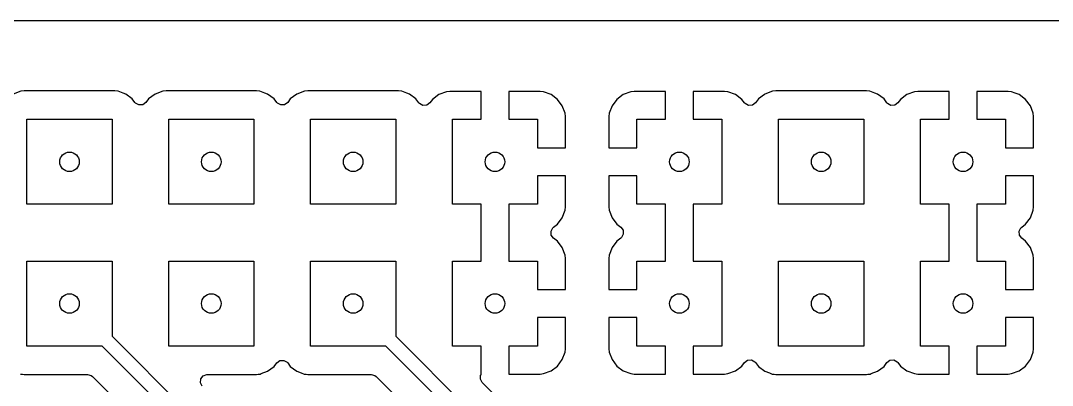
# Model space of a CAD drawing. Extents: x -2.18 to 1.8, y 0.44 to 2.81.
# Drawn here: x -0.974 to -0.247, y 2.557 to 2.815 of the extents above; entities that cross this region are included whole.
import ezdxf

# ---------------------------------------------------------------- set-up
doc = ezdxf.new("R2010")
doc.units = 0
doc.header["$MEASUREMENT"] = 0
doc.layers.add('BLACK', color=7, linetype='CONTINUOUS')

msp = doc.modelspace()

# ---------------------------------------------------------------- linework, layer by layer
at = {"layer": 'BLACK', "linetype": 'CONTINUOUS'}
for p, q in [((-2.1747, 2.81459), (0.99983, 2.81459)), ((-0.9743, 2.76476), (-0.97969, 2.76275)), ((-0.97192, 2.76502), (-0.9743, 2.76476)), ((-0.9743, 2.76476), (-0.9743, 2.76476)), ((-0.97191, 2.76502), (-0.97192, 2.76502)), ((-0.90809, 2.76502), (-0.97191, 2.76502)), ((-0.90808, 2.76502), (-0.90809, 2.76502)), ((-0.9057, 2.76476), (-0.90808, 2.76502)), ((-0.90217, 2.76345), (-0.9057, 2.76476)), ((-0.8743, 2.76476), (-0.87969, 2.76275)), ((-0.87192, 2.76502), (-0.8743, 2.76476)), ((-0.8743, 2.76476), (-0.8743, 2.76476)), ((-0.87191, 2.76502), (-0.87192, 2.76502)), ((-0.80809, 2.76502), (-0.87191, 2.76502)), ((-0.80808, 2.76502), (-0.80809, 2.76502)), ((-0.8057, 2.76476), (-0.80808, 2.76502)), ((-0.80217, 2.76345), (-0.8057, 2.76476)), ((-0.7743, 2.76476), (-0.77969, 2.76275)), ((-0.77192, 2.76502), (-0.7743, 2.76476)), ((-0.7743, 2.76476), (-0.7743, 2.76476)), ((-0.77191, 2.76502), (-0.77192, 2.76502)), ((-0.70809, 2.76502), (-0.77191, 2.76502)), ((-0.70808, 2.76502), (-0.70809, 2.76502)), ((-0.7057, 2.76476), (-0.70808, 2.76502)), ((-0.70217, 2.76345), (-0.7057, 2.76476)), ((-0.67423, 2.76443), (-0.67953, 2.76245)), ((-0.67188, 2.76469), (-0.67423, 2.76443)), ((-0.67423, 2.76443), (-0.67423, 2.76443)), ((-0.64984, 2.76469), (-0.67188, 2.76469)), ((-0.64984, 2.745), (-0.64984, 2.76469)), ((-0.60812, 2.76469), (-0.63016, 2.76469)), ((-0.63016, 2.76469), (-0.63016, 2.745)), ((-0.60577, 2.76443), (-0.60812, 2.76469)), ((-0.60047, 2.76245), (-0.60577, 2.76443)), ((-0.60577, 2.76443), (-0.60577, 2.76443)), ((-0.54423, 2.76443), (-0.54953, 2.76245)), ((-0.54188, 2.76469), (-0.54423, 2.76443)), ((-0.54423, 2.76443), (-0.54423, 2.76443)), ((-0.51984, 2.76469), (-0.54188, 2.76469)), ((-0.51984, 2.745), (-0.51984, 2.76469)), ((-0.47812, 2.76469), (-0.50016, 2.76469)), ((-0.50016, 2.76469), (-0.50016, 2.745)), ((-0.47577, 2.76443), (-0.47812, 2.76469)), ((-0.47047, 2.76245), (-0.47577, 2.76443)), ((-0.47577, 2.76443), (-0.47577, 2.76443)), ((-0.4443, 2.76476), (-0.44969, 2.76275)), ((-0.44192, 2.76502), (-0.4443, 2.76476)), ((-0.4443, 2.76476), (-0.4443, 2.76476)), ((-0.44191, 2.76502), (-0.44192, 2.76502)), ((-0.37809, 2.76502), (-0.44191, 2.76502)), ((-0.37808, 2.76502), (-0.37809, 2.76502)), ((-0.3757, 2.76476), (-0.37808, 2.76502)), ((-0.37217, 2.76345), (-0.3757, 2.76476)), ((-0.34423, 2.76443), (-0.34953, 2.76245)), ((-0.34188, 2.76469), (-0.34423, 2.76443)), ((-0.34423, 2.76443), (-0.34423, 2.76443)), ((-0.31984, 2.76469), (-0.34188, 2.76469)), ((-0.31984, 2.745), (-0.31984, 2.76469)), ((-0.27812, 2.76469), (-0.30016, 2.76469)), ((-0.30016, 2.76469), (-0.30016, 2.745)), ((-0.27577, 2.76443), (-0.27812, 2.76469)), ((-0.27577, 2.76443), (-0.27577, 2.76443)), ((-0.27313, 2.76345), (-0.27577, 2.76443)), ((-0.90031, 2.76275), (-0.90217, 2.76345)), ((-0.8957, 2.7593), (-0.90031, 2.76275)), ((-0.89391, 2.75691), (-0.8957, 2.7593)), ((-0.8957, 2.7593), (-0.8957, 2.7593)), ((-0.8957, 2.7593), (-0.8957, 2.7593)), ((-0.8843, 2.7593), (-0.88609, 2.75691)), ((-0.87969, 2.76275), (-0.8843, 2.7593)), ((-0.80031, 2.76275), (-0.80217, 2.76345)), ((-0.7957, 2.7593), (-0.80031, 2.76275)), ((-0.79391, 2.75691), (-0.7957, 2.7593)), ((-0.7957, 2.7593), (-0.7957, 2.7593)), ((-0.7957, 2.7593), (-0.7957, 2.7593)), ((-0.7843, 2.7593), (-0.78609, 2.75691)), ((-0.77969, 2.76275), (-0.7843, 2.7593)), ((-0.70031, 2.76275), (-0.70217, 2.76345)), ((-0.6957, 2.7593), (-0.70031, 2.76275)), ((-0.6937, 2.75663), (-0.6957, 2.7593)), ((-0.68406, 2.75906), (-0.68588, 2.75663)), ((-0.67953, 2.76245), (-0.68406, 2.75906)), ((-0.67953, 2.76245), (-0.67953, 2.76245)), ((-0.59594, 2.75906), (-0.60047, 2.76245)), ((-0.60047, 2.76245), (-0.60047, 2.76245)), ((-0.59255, 2.75453), (-0.59594, 2.75906)), ((-0.59594, 2.75906), (-0.59594, 2.75906)), ((-0.55406, 2.75906), (-0.55745, 2.75453)), ((-0.54953, 2.76245), (-0.55406, 2.75906)), ((-0.55406, 2.75906), (-0.55406, 2.75906)), ((-0.54953, 2.76245), (-0.54953, 2.76245)), ((-0.46594, 2.75906), (-0.47047, 2.76245)), ((-0.47047, 2.76245), (-0.47047, 2.76245)), ((-0.46412, 2.75663), (-0.46594, 2.75906)), ((-0.4543, 2.7593), (-0.4563, 2.75663)), ((-0.45009, 2.76245), (-0.4543, 2.7593)), ((-0.4543, 2.7593), (-0.4543, 2.7593)), ((-0.4543, 2.7593), (-0.4543, 2.7593)), ((-0.44969, 2.76275), (-0.45009, 2.76245)), ((-0.37031, 2.76275), (-0.37217, 2.76345)), ((-0.3657, 2.7593), (-0.37031, 2.76275)), ((-0.3637, 2.75663), (-0.3657, 2.7593)), ((-0.35406, 2.75906), (-0.35588, 2.75663)), ((-0.34953, 2.76245), (-0.35406, 2.75906)), ((-0.34953, 2.76245), (-0.34953, 2.76245)), ((-0.27047, 2.76245), (-0.27313, 2.76345)), ((-0.26594, 2.75906), (-0.27047, 2.76245)), ((-0.27047, 2.76245), (-0.27047, 2.76245)), ((-0.26255, 2.75453), (-0.26594, 2.75906)), ((-0.26594, 2.75906), (-0.26594, 2.75906)), ((-0.89345, 2.75638), (-0.89391, 2.75691)), ((-0.89104, 2.75507), (-0.89345, 2.75638)), ((-0.88829, 2.75526), (-0.89104, 2.75507)), ((-0.88609, 2.75691), (-0.88829, 2.75526)), ((-0.79345, 2.75638), (-0.79391, 2.75691)), ((-0.79104, 2.75507), (-0.79345, 2.75638)), ((-0.78829, 2.75526), (-0.79104, 2.75507)), ((-0.78609, 2.75691), (-0.78829, 2.75526)), ((-0.69324, 2.7561), (-0.6937, 2.75663)), ((-0.69083, 2.75479), (-0.69324, 2.7561)), ((-0.68809, 2.75498), (-0.69083, 2.75479)), ((-0.68588, 2.75663), (-0.68809, 2.75498)), ((-0.59057, 2.74923), (-0.59255, 2.75453)), ((-0.59255, 2.75453), (-0.59255, 2.75453)), ((-0.55745, 2.75453), (-0.55943, 2.74923)), ((-0.55745, 2.75453), (-0.55745, 2.75453)), ((-0.46366, 2.7561), (-0.46412, 2.75663)), ((-0.46125, 2.75479), (-0.46366, 2.7561)), ((-0.4585, 2.75498), (-0.46125, 2.75479)), ((-0.4563, 2.75663), (-0.4585, 2.75498)), ((-0.36324, 2.7561), (-0.3637, 2.75663)), ((-0.36083, 2.75479), (-0.36324, 2.7561)), ((-0.35809, 2.75498), (-0.36083, 2.75479)), ((-0.35588, 2.75663), (-0.35809, 2.75498)), ((-0.26057, 2.74923), (-0.26255, 2.75453)), ((-0.26255, 2.75453), (-0.26255, 2.75453)), ((-0.97, 2.685), (-0.97, 2.745)), ((-0.97, 2.745), (-0.91, 2.745)), ((-0.91, 2.745), (-0.91, 2.685)), ((-0.87, 2.685), (-0.87, 2.745)), ((-0.87, 2.745), (-0.81, 2.745)), ((-0.81, 2.745), (-0.81, 2.685)), ((-0.77, 2.685), (-0.77, 2.745)), ((-0.77, 2.745), (-0.71, 2.745)), ((-0.71, 2.745), (-0.71, 2.685)), ((-0.67, 2.685), (-0.67, 2.745)), ((-0.67, 2.745), (-0.64984, 2.745)), ((-0.63016, 2.745), (-0.61, 2.745)), ((-0.61, 2.745), (-0.61, 2.72484)), ((-0.59032, 2.74688), (-0.59057, 2.74923)), ((-0.59057, 2.74923), (-0.59057, 2.74923)), ((-0.59032, 2.74688), (-0.59032, 2.74688)), ((-0.59032, 2.72484), (-0.59032, 2.74688)), ((-0.55943, 2.74923), (-0.55969, 2.74688)), ((-0.55969, 2.74688), (-0.55969, 2.72484)), ((-0.55943, 2.74923), (-0.55943, 2.74923)), ((-0.54, 2.72484), (-0.54, 2.745)), ((-0.54, 2.745), (-0.51984, 2.745)), ((-0.50016, 2.745), (-0.48, 2.745)), ((-0.48, 2.745), (-0.48, 2.685)), ((-0.44, 2.685), (-0.44, 2.745)), ((-0.44, 2.745), (-0.38, 2.745)), ((-0.38, 2.745), (-0.38, 2.685)), ((-0.34, 2.685), (-0.34, 2.745)), ((-0.34, 2.745), (-0.31984, 2.745)), ((-0.30016, 2.745), (-0.28, 2.745)), ((-0.28, 2.745), (-0.28, 2.72484)), ((-0.26032, 2.74688), (-0.26057, 2.74923)), ((-0.26057, 2.74923), (-0.26057, 2.74923)), ((-0.26032, 2.74688), (-0.26032, 2.74688)), ((-0.26032, 2.72484), (-0.26032, 2.74688)), ((-0.61, 2.72484), (-0.59032, 2.72484)), ((-0.55969, 2.72484), (-0.54, 2.72484)), ((-0.28, 2.72484), (-0.26032, 2.72484)), ((-0.59032, 2.70516), (-0.61, 2.70516)), ((-0.61, 2.70516), (-0.61, 2.685)), ((-0.59032, 2.68312), (-0.59032, 2.70516)), ((-0.55969, 2.70516), (-0.55969, 2.68312)), ((-0.54, 2.70516), (-0.55969, 2.70516)), ((-0.54, 2.685), (-0.54, 2.70516)), ((-0.26032, 2.70516), (-0.28, 2.70516)), ((-0.28, 2.70516), (-0.28, 2.685)), ((-0.26032, 2.68312), (-0.26032, 2.70516)), ((-0.91, 2.685), (-0.97, 2.685)), ((-0.81, 2.685), (-0.87, 2.685)), ((-0.71, 2.685), (-0.77, 2.685)), ((-0.64984, 2.685), (-0.67, 2.685)), ((-0.64984, 2.645), (-0.64984, 2.685)), ((-0.61, 2.685), (-0.63016, 2.685)), ((-0.63016, 2.685), (-0.63016, 2.645)), ((-0.51984, 2.685), (-0.54, 2.685)), ((-0.51984, 2.645), (-0.51984, 2.685)), ((-0.48, 2.685), (-0.50016, 2.685)), ((-0.50016, 2.685), (-0.50016, 2.645)), ((-0.38, 2.685), (-0.44, 2.685)), ((-0.31984, 2.685), (-0.34, 2.685)), ((-0.31984, 2.645), (-0.31984, 2.685)), ((-0.28, 2.685), (-0.30016, 2.685)), ((-0.30016, 2.685), (-0.30016, 2.645)), ((-0.59255, 2.67547), (-0.59057, 2.68077)), ((-0.59057, 2.68077), (-0.59032, 2.68312)), ((-0.59057, 2.68077), (-0.59057, 2.68077)), ((-0.59032, 2.68312), (-0.59032, 2.68312)), ((-0.55969, 2.68312), (-0.55943, 2.68077)), ((-0.55943, 2.68077), (-0.55943, 2.68077)), ((-0.55943, 2.68077), (-0.55745, 2.67547)), ((-0.26255, 2.67547), (-0.26057, 2.68077)), ((-0.26057, 2.68077), (-0.26032, 2.68312)), ((-0.26057, 2.68077), (-0.26057, 2.68077)), ((-0.26032, 2.68312), (-0.26032, 2.68312)), ((-0.59865, 2.66891), (-0.59594, 2.67094)), ((-0.59594, 2.67094), (-0.59255, 2.67547)), ((-0.59255, 2.67547), (-0.59255, 2.67547)), ((-0.55745, 2.67547), (-0.55745, 2.67547)), ((-0.55745, 2.67547), (-0.55406, 2.67094)), ((-0.55406, 2.67094), (-0.55135, 2.66891)), ((-0.26865, 2.66891), (-0.26594, 2.67094)), ((-0.26594, 2.67094), (-0.26255, 2.67547)), ((-0.26255, 2.67547), (-0.26255, 2.67547)), ((-0.60049, 2.66604), (-0.59917, 2.66845)), ((-0.6003, 2.66329), (-0.60049, 2.66604)), ((-0.59865, 2.66109), (-0.6003, 2.66329)), ((-0.59917, 2.66845), (-0.59865, 2.66891)), ((-0.55135, 2.66891), (-0.5497, 2.66671)), ((-0.54951, 2.66396), (-0.55083, 2.66155)), ((-0.5497, 2.66671), (-0.54951, 2.66396)), ((-0.27049, 2.66604), (-0.26917, 2.66845)), ((-0.2703, 2.66329), (-0.27049, 2.66604)), ((-0.26865, 2.66109), (-0.2703, 2.66329)), ((-0.26917, 2.66845), (-0.26865, 2.66891)), ((-0.59594, 2.65906), (-0.59865, 2.66109)), ((-0.59255, 2.65453), (-0.59594, 2.65906)), ((-0.55406, 2.65906), (-0.55745, 2.65453)), ((-0.55135, 2.66109), (-0.55406, 2.65906)), ((-0.55083, 2.66155), (-0.55135, 2.66109)), ((-0.26594, 2.65906), (-0.26865, 2.66109)), ((-0.26255, 2.65453), (-0.26594, 2.65906)), ((-0.59057, 2.64923), (-0.59255, 2.65453)), ((-0.59255, 2.65453), (-0.59255, 2.65453)), ((-0.59032, 2.64688), (-0.59057, 2.64923)), ((-0.59057, 2.64923), (-0.59057, 2.64923)), ((-0.55943, 2.64923), (-0.55969, 2.64688)), ((-0.55745, 2.65453), (-0.55943, 2.64923)), ((-0.55943, 2.64923), (-0.55943, 2.64923)), ((-0.55745, 2.65453), (-0.55745, 2.65453)), ((-0.26057, 2.64923), (-0.26255, 2.65453)), ((-0.26255, 2.65453), (-0.26255, 2.65453)), ((-0.26032, 2.64688), (-0.26057, 2.64923)), ((-0.26057, 2.64923), (-0.26057, 2.64923)), ((-0.97, 2.585), (-0.97, 2.645)), ((-0.97, 2.645), (-0.91, 2.645)), ((-0.91, 2.645), (-0.91, 2.59196)), ((-0.87, 2.585), (-0.87, 2.645)), ((-0.87, 2.645), (-0.81, 2.645)), ((-0.81, 2.645), (-0.81, 2.585)), ((-0.77, 2.585), (-0.77, 2.645)), ((-0.77, 2.645), (-0.71, 2.645)), ((-0.71, 2.645), (-0.71, 2.59196)), ((-0.67, 2.585), (-0.67, 2.645)), ((-0.67, 2.645), (-0.64984, 2.645)), ((-0.63016, 2.645), (-0.61, 2.645)), ((-0.61, 2.645), (-0.61, 2.62484)), ((-0.59032, 2.64688), (-0.59032, 2.64688)), ((-0.59032, 2.62484), (-0.59032, 2.64688)), ((-0.55969, 2.64688), (-0.55969, 2.62484)), ((-0.54, 2.62484), (-0.54, 2.645)), ((-0.54, 2.645), (-0.51984, 2.645)), ((-0.50016, 2.645), (-0.48, 2.645)), ((-0.48, 2.645), (-0.48, 2.585)), ((-0.44, 2.585), (-0.44, 2.645)), ((-0.44, 2.645), (-0.38, 2.645)), ((-0.38, 2.645), (-0.38, 2.585)), ((-0.34, 2.585), (-0.34, 2.645)), ((-0.34, 2.645), (-0.31984, 2.645)), ((-0.30016, 2.645), (-0.28, 2.645)), ((-0.28, 2.645), (-0.28, 2.62484)), ((-0.26032, 2.64688), (-0.26032, 2.64688)), ((-0.26032, 2.62484), (-0.26032, 2.64688)), ((-0.61, 2.62484), (-0.59032, 2.62484)), ((-0.55969, 2.62484), (-0.54, 2.62484)), ((-0.28, 2.62484), (-0.26032, 2.62484)), ((-0.59032, 2.60516), (-0.61, 2.60516)), ((-0.61, 2.60516), (-0.61, 2.585)), ((-0.59032, 2.58312), (-0.59032, 2.60516)), ((-0.55969, 2.60516), (-0.55969, 2.58312)), ((-0.54, 2.60516), (-0.55969, 2.60516)), ((-0.54, 2.585), (-0.54, 2.60516)), ((-0.26032, 2.60516), (-0.28, 2.60516)), ((-0.28, 2.60516), (-0.28, 2.585)), ((-0.26032, 2.58312), (-0.26032, 2.60516)), ((-0.91, 2.59196), (-0.48796, 2.16992)), ((-0.71, 2.59196), (-0.41652, 2.29848)), ((-0.91696, 2.585), (-0.97, 2.585)), ((-0.49348, 2.16152), (-0.91696, 2.585)), ((-0.81, 2.585), (-0.87, 2.585)), ((-0.71696, 2.585), (-0.77, 2.585)), ((-0.42492, 2.29296), (-0.71696, 2.585)), ((-0.64984, 2.585), (-0.67, 2.585)), ((-0.64984, 2.56484), (-0.64984, 2.585)), ((-0.61, 2.585), (-0.63016, 2.585)), ((-0.63016, 2.585), (-0.63016, 2.56531)), ((-0.59057, 2.58077), (-0.59032, 2.58312)), ((-0.59032, 2.58312), (-0.59032, 2.58312)), ((-0.55969, 2.58312), (-0.55943, 2.58077)), ((-0.51984, 2.585), (-0.54, 2.585)), ((-0.51984, 2.56531), (-0.51984, 2.585)), ((-0.48, 2.585), (-0.50016, 2.585)), ((-0.50016, 2.585), (-0.50016, 2.56531)), ((-0.38, 2.585), (-0.44, 2.585)), ((-0.31984, 2.585), (-0.34, 2.585)), ((-0.31984, 2.56531), (-0.31984, 2.585)), ((-0.28, 2.585), (-0.30016, 2.585)), ((-0.30016, 2.585), (-0.30016, 2.56531)), ((-0.26057, 2.58077), (-0.26032, 2.58312)), ((-0.26032, 2.58312), (-0.26032, 2.58312)), ((-0.59594, 2.57094), (-0.59255, 2.57547)), ((-0.59255, 2.57547), (-0.59057, 2.58077)), ((-0.59255, 2.57547), (-0.59255, 2.57547)), ((-0.59057, 2.58077), (-0.59057, 2.58077)), ((-0.55943, 2.58077), (-0.55943, 2.58077)), ((-0.55943, 2.58077), (-0.55745, 2.57547)), ((-0.55745, 2.57547), (-0.55745, 2.57547)), ((-0.55745, 2.57547), (-0.55406, 2.57094)), ((-0.46192, 2.57502), (-0.45917, 2.57521)), ((-0.45917, 2.57521), (-0.45676, 2.5739)), ((-0.3615, 2.57502), (-0.35875, 2.57521)), ((-0.35875, 2.57521), (-0.35634, 2.5739)), ((-0.26594, 2.57094), (-0.26255, 2.57547)), ((-0.26255, 2.57547), (-0.26057, 2.58077)), ((-0.26255, 2.57547), (-0.26255, 2.57547)), ((-0.26057, 2.58077), (-0.26057, 2.58077)), ((-0.80031, 2.56725), (-0.7957, 2.5707)), ((-0.7957, 2.5707), (-0.79391, 2.57309)), ((-0.79391, 2.57309), (-0.79171, 2.57474)), ((-0.79171, 2.57474), (-0.78896, 2.57493)), ((-0.78896, 2.57493), (-0.78655, 2.57362)), ((-0.78655, 2.57362), (-0.78609, 2.57309)), ((-0.78609, 2.57309), (-0.7843, 2.5707)), ((-0.7843, 2.5707), (-0.77969, 2.56725)), ((-0.60047, 2.56755), (-0.59594, 2.57094)), ((-0.59594, 2.57094), (-0.59594, 2.57094)), ((-0.55406, 2.57094), (-0.55406, 2.57094)), ((-0.55406, 2.57094), (-0.54953, 2.56755)), ((-0.47047, 2.56755), (-0.46594, 2.57094)), ((-0.46594, 2.57094), (-0.46412, 2.57337)), ((-0.46594, 2.57094), (-0.46594, 2.57094)), ((-0.46412, 2.57337), (-0.46192, 2.57502)), ((-0.45676, 2.5739), (-0.4563, 2.57337)), ((-0.4563, 2.57337), (-0.4543, 2.5707)), ((-0.4543, 2.5707), (-0.44969, 2.56725)), ((-0.37031, 2.56725), (-0.3657, 2.5707)), ((-0.3657, 2.5707), (-0.3637, 2.57337)), ((-0.3637, 2.57337), (-0.3615, 2.57502)), ((-0.35634, 2.5739), (-0.35588, 2.57337)), ((-0.35588, 2.57337), (-0.35406, 2.57094)), ((-0.35406, 2.57094), (-0.34953, 2.56755)), ((-0.27047, 2.56755), (-0.26594, 2.57094)), ((-0.26594, 2.57094), (-0.26594, 2.57094)), ((-0.97451, 2.56531), (-0.9743, 2.56524)), ((-0.9743, 2.56524), (-0.97323, 2.56512)), ((-0.97323, 2.56512), (-0.97192, 2.56498)), ((-0.97192, 2.56498), (-0.97191, 2.56498)), ((-0.97191, 2.56498), (-0.92727, 2.56498)), ((-0.92727, 2.56498), (-0.92463, 2.56421)), ((-0.92463, 2.56421), (-0.92382, 2.56355)), ((-0.92382, 2.56355), (-0.53709, 2.17682)), ((-0.84769, 2.55906), (-0.8475, 2.5618)), ((-0.8475, 2.5618), (-0.84585, 2.56401)), ((-0.84585, 2.56401), (-0.84327, 2.56497)), ((-0.84327, 2.56497), (-0.84292, 2.56498)), ((-0.84292, 2.56498), (-0.80809, 2.56498)), ((-0.80809, 2.56498), (-0.80808, 2.56498)), ((-0.80808, 2.56498), (-0.80702, 2.56509)), ((-0.80702, 2.56509), (-0.8057, 2.56524)), ((-0.8057, 2.56524), (-0.80549, 2.56531)), ((-0.80549, 2.56531), (-0.80481, 2.56557)), ((-0.80481, 2.56557), (-0.80031, 2.56725)), ((-0.77969, 2.56725), (-0.77655, 2.56608)), ((-0.77655, 2.56608), (-0.77451, 2.56531)), ((-0.77451, 2.56531), (-0.7743, 2.56524)), ((-0.7743, 2.56524), (-0.77323, 2.56512)), ((-0.77323, 2.56512), (-0.77192, 2.56498)), ((-0.77192, 2.56498), (-0.77191, 2.56498)), ((-0.77191, 2.56498), (-0.72727, 2.56498)), ((-0.72727, 2.56498), (-0.72463, 2.56421)), ((-0.72463, 2.56421), (-0.72382, 2.56355)), ((-0.72382, 2.56355), (-0.44637, 2.2861)), ((-0.65031, 2.56168), (-0.65028, 2.56202)), ((-0.64899, 2.55926), (-0.65031, 2.56168)), ((-0.65028, 2.56202), (-0.65011, 2.56442)), ((-0.65011, 2.56442), (-0.64984, 2.56484)), ((-0.63016, 2.56531), (-0.60812, 2.56531)), ((-0.60812, 2.56531), (-0.60577, 2.56557)), ((-0.60812, 2.56531), (-0.60812, 2.56531)), ((-0.60577, 2.56557), (-0.60047, 2.56755)), ((-0.60577, 2.56557), (-0.60577, 2.56557)), ((-0.60047, 2.56755), (-0.60047, 2.56755)), ((-0.54953, 2.56755), (-0.54953, 2.56755)), ((-0.54953, 2.56755), (-0.54423, 2.56557)), ((-0.54423, 2.56557), (-0.54423, 2.56557)), ((-0.54423, 2.56557), (-0.54188, 2.56531)), ((-0.54188, 2.56531), (-0.54188, 2.56531)), ((-0.54188, 2.56531), (-0.51984, 2.56531)), ((-0.50016, 2.56531), (-0.47812, 2.56531)), ((-0.47812, 2.56531), (-0.47577, 2.56557)), ((-0.47812, 2.56531), (-0.47812, 2.56531)), ((-0.47577, 2.56557), (-0.47047, 2.56755)), ((-0.47577, 2.56557), (-0.47577, 2.56557)), ((-0.47047, 2.56755), (-0.47047, 2.56755)), ((-0.44969, 2.56725), (-0.44655, 2.56608)), ((-0.44655, 2.56608), (-0.44451, 2.56531)), ((-0.44451, 2.56531), (-0.4443, 2.56524)), ((-0.4443, 2.56524), (-0.44323, 2.56512)), ((-0.44323, 2.56512), (-0.44192, 2.56498)), ((-0.44192, 2.56498), (-0.44191, 2.56498)), ((-0.44191, 2.56498), (-0.37809, 2.56498)), ((-0.37809, 2.56498), (-0.37808, 2.56498)), ((-0.37808, 2.56498), (-0.37702, 2.56509)), ((-0.37702, 2.56509), (-0.3757, 2.56524)), ((-0.3757, 2.56524), (-0.37549, 2.56531)), ((-0.37549, 2.56531), (-0.37481, 2.56557)), ((-0.37481, 2.56557), (-0.37031, 2.56725)), ((-0.34953, 2.56755), (-0.34953, 2.56755)), ((-0.34953, 2.56755), (-0.34423, 2.56557)), ((-0.34423, 2.56557), (-0.34423, 2.56557)), ((-0.34423, 2.56557), (-0.34188, 2.56531)), ((-0.34188, 2.56531), (-0.34188, 2.56531)), ((-0.34188, 2.56531), (-0.31984, 2.56531)), ((-0.30016, 2.56531), (-0.27812, 2.56531)), ((-0.27812, 2.56531), (-0.27577, 2.56557)), ((-0.27812, 2.56531), (-0.27812, 2.56531)), ((-0.27577, 2.56557), (-0.27047, 2.56755)), ((-0.27577, 2.56557), (-0.27577, 2.56557)), ((-0.27047, 2.56755), (-0.27047, 2.56755)), ((-0.84637, 2.55665), (-0.84769, 2.55906)), ((-0.46985, 2.38012), (-0.64899, 2.55926))]:
    msp.add_line(p, q, dxfattribs=at)
at = {"layer": 'BLACK'}
for centre in [(-0.94, 2.715), (-0.84, 2.715), (-0.74, 2.715), (-0.64, 2.715), (-0.51, 2.715), (-0.41, 2.715), (-0.31, 2.715), (-0.94, 2.615), (-0.84, 2.615), (-0.74, 2.615), (-0.64, 2.615), (-0.51, 2.615), (-0.41, 2.615), (-0.31, 2.615)]:
    msp.add_circle(centre, 0.00689, dxfattribs=at)

doc.saveas('drawing.dxf')
